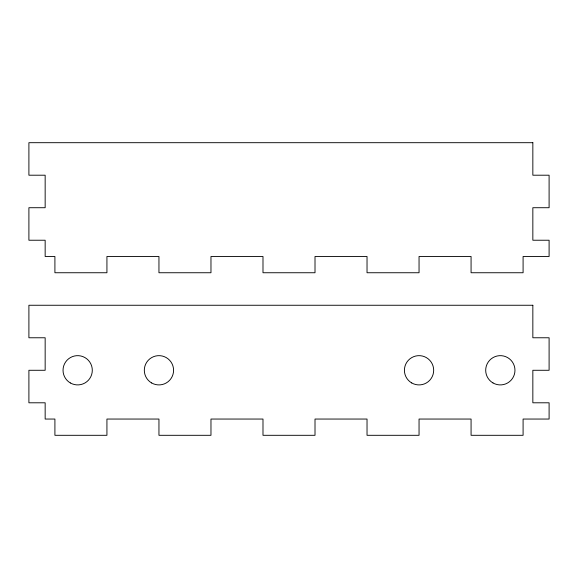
<?xml version="1.0" encoding="UTF-8"?>
<svg xmlns="http://www.w3.org/2000/svg" width="578" height="578" viewBox="0 0 578 578"><rect width="100%" height="100%" fill="white"/><g stroke="black" fill="none" stroke-linecap="round" stroke-linejoin="round"><path stroke-width="0.87" d="M532.844 142.694L28.9 142.694L28.9 175.206L45.156 175.206L45.156 207.719L28.9 207.719L28.9 240.231L45.156 240.231L45.156 256.488L54.91 256.488L54.91 272.744L106.93 272.744L106.93 256.488L158.95 256.488L158.95 272.744L210.97 272.744L210.97 256.488L262.99 256.488L262.99 272.744L315.01 272.744L315.01 256.488L367.03 256.488L367.03 272.744L419.05 272.744L419.05 256.488L471.07 256.488L471.07 272.744L523.09 272.744L523.09 256.488L549.1 256.488L549.1 240.231L532.844 240.231L532.844 207.719L549.1 207.719L549.1 175.206L532.844 175.206L532.844 142.694M532.844 305.256L28.9 305.256L28.9 337.769L45.156 337.769L45.156 370.281L28.9 370.281L28.9 402.794L45.156 402.794L45.156 419.05L54.91 419.05L54.91 435.306L106.93 435.306L106.93 419.05L158.95 419.05L158.95 435.306L210.97 435.306L210.97 419.05L262.99 419.05L262.99 435.306L315.01 435.306L315.01 419.05L367.03 419.05L367.03 435.306L419.05 435.306L419.05 419.05L471.07 419.05L471.07 435.306L523.09 435.306L523.09 419.05L549.1 419.05L549.1 402.794L532.844 402.794L532.844 370.281L549.1 370.281L549.1 337.769L532.844 337.769L532.844 305.256M411.731 382.954A14.631 14.631 0 0 0 433.681 370.281A14.631 14.631 0 0 0 411.731 357.609A14.631 14.631 0 0 0 411.731 382.954M151.631 382.954A14.631 14.631 0 0 0 173.581 370.281A14.631 14.631 0 0 0 151.631 357.609A14.631 14.631 0 0 0 151.631 382.954M70.357 382.954A14.631 14.631 0 0 0 92.299 370.281A14.631 14.631 0 0 0 70.35 357.609A14.631 14.631 0 0 0 70.357 382.954M493.012 382.954A14.631 14.631 0 0 0 514.962 370.281A14.631 14.631 0 0 0 493.012 357.609A14.631 14.631 0 0 0 493.012 382.954"/></g></svg>
